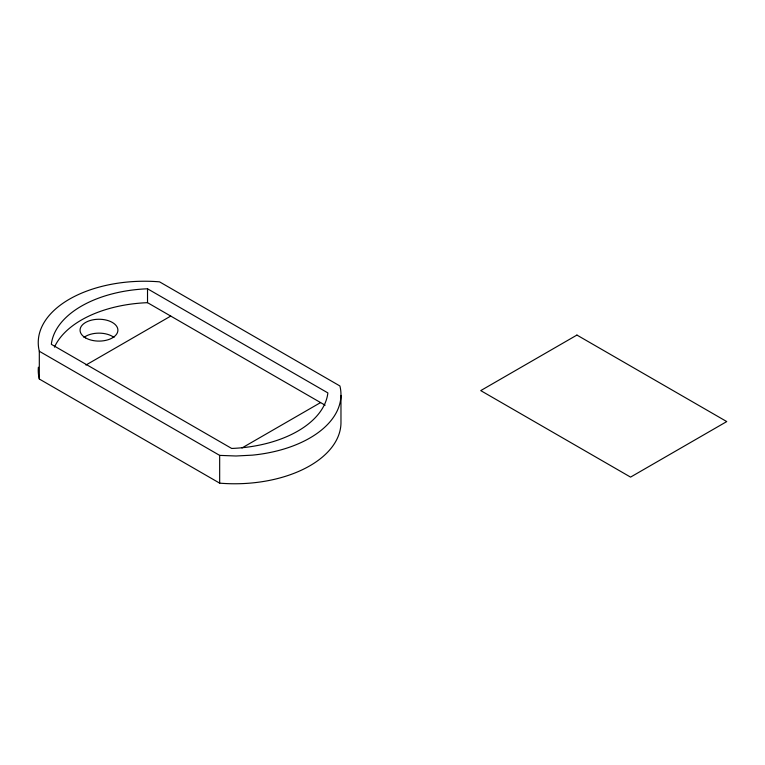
<?xml version="1.0" encoding="UTF-8"?>
<svg xmlns="http://www.w3.org/2000/svg" width="765" height="765" viewBox="0 0 765 765"><rect width="100%" height="100%" fill="white"/><g stroke="black" fill="none" stroke-linecap="round" stroke-linejoin="round"><path stroke-width="1.15" d="M85.938 365.048L170.748 316.079M241.97 447.965L320.573 402.581M39.311 351.259L219.67 455.385L236.041 455.997L252.383 455.146A106.278 61.363 0 0 0 339.909 385.971L159.55 281.845A106.278 61.363 0 0 0 39.311 351.259L39.311 379.029L219.67 483.155A106.278 61.363 0 0 0 340.97 423.188L340.97 395.428M147.521 288.788L327.879 392.914A103.447 59.718 0 0 1 231.69 448.453L51.332 344.317A103.447 59.718 0 0 1 147.521 288.788L147.521 302.672L325.144 405.211M219.67 455.385L219.67 483.155M39.311 379.029A106.278 61.363 0 0 1 38.384 367.21M83.968 337.413A18.915 10.92 0 0 1 113.985 337.413M54.458 347.138A103.447 59.718 0 0 1 147.521 302.672M576.925 335.07L480.736 390.609L630.561 477.111L726.75 421.572L576.925 335.07M85.603 337.901A18.915 10.92 0 0 0 117.255 333.005A18.915 10.92 0 0 0 94.085 319.627A18.915 10.92 0 0 0 85.603 337.901"/></g></svg>
